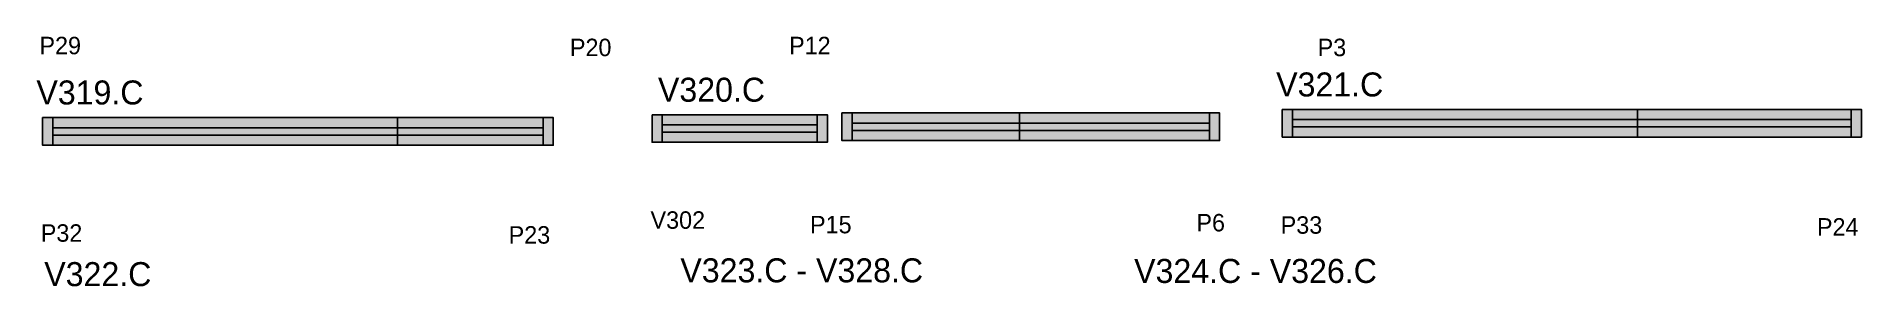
# Model space of a CAD drawing. Header units: metres. Extents: x 3461 to 4715, y 170 to 342.
import ezdxf

# ---------------------------------------------------------------- set-up
doc = ezdxf.new("R2010")
doc.units = ezdxf.units.M
for name, color, linetype in [('5', 7, 'Continuous'), ('NOMENCLATURA', 7, 'Continuous'), ('Painéis', 7, 'Continuous'), ('REAPROVEITAMENTO', 7, 'Continuous'), ('SARR_2.2x7', 7, 'Continuous')]:
    doc.layers.add(name, color=color, linetype=linetype)

msp = doc.modelspace()

# ---------------------------------------------------------------- hatches: boundary and pattern name
at = {"layer": 'REAPROVEITAMENTO'}
h = msp.add_hatch(color=7, dxfattribs=at)
h.dxf.hatch_style = 1
h.paths.add_polyline_path([(4004.6, 269.5), (4004.6, 288.5), (4004.6, 288.5), (3884.1, 288.5), (3884.1, 288.5), (3884.1, 269.5), (3884.1, 269.5), (4004.6, 269.5)])
h = msp.add_hatch(color=7, dxfattribs=at)
h.dxf.hatch_style = 1
h.paths.add_polyline_path([(4274, 270.7), (4274, 289.7), (4274, 289.7), (4014.5, 289.7), (4014.5, 289.7), (4014.5, 270.7), (4014.5, 270.7), (4274, 270.7)])
h = msp.add_hatch(color=7, dxfattribs=at)
h.dxf.hatch_style = 1
h.paths.add_polyline_path([(4715.1, 273.1), (4715.1, 292.1), (4715.1, 292.1), (4317.1, 292.1), (4317.1, 292.1), (4317.1, 273.1), (4317.1, 273.1), (4715.1, 273.1)])
h = msp.add_hatch(color=7, dxfattribs=at)
h.dxf.hatch_style = 1
h.paths.add_polyline_path([(3816.2, 267.5), (3816.2, 286.5), (3816.2, 286.5), (3465.2, 286.5), (3465.2, 286.5), (3465.2, 267.5), (3465.2, 267.5), (3816.2, 267.5)])

# ---------------------------------------------------------------- linework, layer by layer
at = {"layer": 'Painéis', "color": 7, "lineweight": 25}
for p, q in [((4561.1, 273.1), (4561.1, 292.1)), ((3709.2, 267.5), (3709.2, 286.5))]:
    msp.add_line(p, q, dxfattribs=at)
for points in [[(3884.1, 288.5), (3884.1, 269.5), (4004.6, 269.5), (4004.6, 288.5), (3884.1, 288.5)], [(4317.1, 292.1), (4317.1, 273.1), (4715.1, 273.1), (4715.1, 292.1), (4317.1, 292.1)], [(3465.2, 286.5), (3465.2, 267.5), (3816.2, 267.5), (3816.2, 286.5), (3465.2, 286.5)]]:
    msp.add_lwpolyline(points, dxfattribs=at)
for points in [[(4136.5, 270.7), (4014.5, 270.7), (4014.5, 289.7), (4136.5, 289.7)], [(4136.5, 289.7), (4274, 289.7), (4274, 270.7), (4136.5, 270.7)]]:
    msp.add_lwpolyline(points, close=True, dxfattribs=at)
at = {"layer": 'SARR_2.2x7', "color": 7, "lineweight": 25}
for p, q in [((3891.1, 288.5), (3891.1, 269.5)), ((3997.6, 288.5), (3997.6, 269.5)), ((4021.5, 289.7), (4021.5, 270.7)), ((4267, 289.7), (4267, 270.7)), ((4324.1, 292.1), (4324.1, 273.1)), ((4708.1, 292.1), (4708.1, 273.1)), ((3472.2, 286.5), (3472.2, 267.5)), ((3709.2, 279.5), (3472.2, 279.5)), ((3809.2, 279.5), (3709.2, 279.5)), ((3809.2, 286.5), (3809.2, 267.5)), ((3997.6, 281.5), (3891.1, 281.5)), ((3891.1, 276.5), (3997.6, 276.5)), ((4136.5, 282.7), (4021.5, 282.7)), ((4021.5, 277.7), (4136.5, 277.7)), ((4267, 282.7), (4136.5, 282.7)), ((4136.5, 277.7), (4267, 277.7)), ((4561.1, 285.1), (4324.1, 285.1)), ((4324.1, 280.1), (4561.1, 280.1)), ((4708.1, 285.1), (4561.1, 285.1)), ((4561.1, 280.1), (4708.1, 280.1)), ((3472.2, 274.5), (3709.2, 274.5)), ((3709.2, 274.5), (3809.2, 274.5))]:
    msp.add_line(p, q, dxfattribs=at)

# ---------------------------------------------------------------- texts
at = {"layer": '5', "color": 7, "lineweight": 25}
for s, p in [('P29', (3463.1, 330)), ('P20', (3827.6, 328.7)), ('P12', (3978.2, 330)), ('P3', (4341.4, 328.7)), ('P32', (3464, 201.2)), ('V302', (3883, 210.1)), ('P15', (3992.6, 207)), ('P6', (4258.1, 208.3)), ('P33', (4316, 206.7)), ('P24', (4684.5, 205.4)), ('P23', (3785.5, 199.9))]:
    msp.add_text(s, height=12, dxfattribs=at).set_placement(p)
at = {"layer": 'NOMENCLATURA', "color": 7, "lineweight": 25}
for s, p in [('V320.C', (3888.1, 297.4)), ('V321.C', (4312.9, 301)), ('V319.C', (3461, 295.5)), ('V323.C - V328.C', (3903.5, 173.3)), ('V324.C - V326.C', (4215.3, 172.9)), ('V322.C', (3466.4, 170.7))]:
    msp.add_text(s, height=16.5, dxfattribs=at).set_placement(p)

doc.saveas('drawing.dxf')
